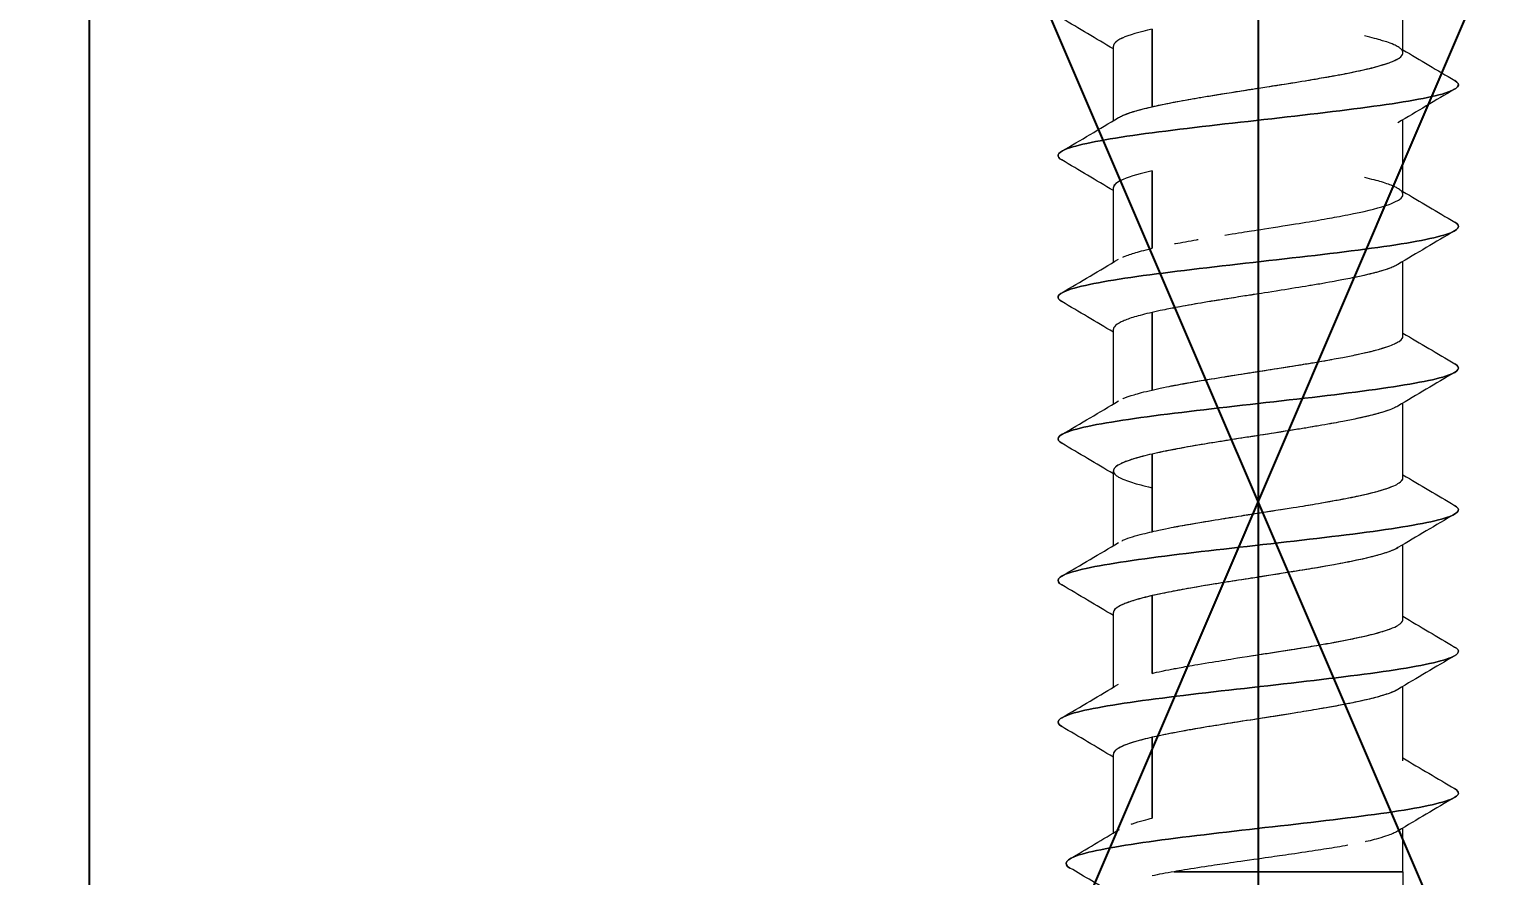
# Model space of a CAD drawing. Header units: inches. Extents: x -456 to 658, y -232 to 0.
# Drawn here: x -117.295 to -115.956, y -36.138 to -35.359 of the extents above; entities that cross this region are included whole.
import ezdxf

# ---------------------------------------------------------------- set-up
doc = ezdxf.new("R2010")
doc.units = ezdxf.units.IN
doc.header["$MEASUREMENT"] = 0
doc.styles.get("Standard").update_dxf_attribs({"font": 'arial.ttf'})
doc.dimstyles.get("Standard").update_dxf_attribs({"dimtxt": 0.18, "dimasz": 0.18, "dimexe": 0.18, "dimexo": 0.0625, "dimgap": 0.09, "dimtad": 0, "dimtih": 1, "dimtoh": 1, "dimdec": 4, "dimzin": 0, "dimdsep": 46, "dimtxsty": 'Standard', "dimcen": 0.09, "dimadec": 0, "dimazin": 0, "dimtfac": 1, "dimtdec": 4, "dimtofl": 0, "dimtmove": 0, "dimatfit": 3, "dimfxl": 1, "dimtolj": 1, "dimtzin": 0, "dimarcsym": 0})

# ---------------------------------------------------------------- blocks, each defined once
blk = doc.blocks.new('*U25')
for p, q in [((0, 0), (1.5, 3.5)), ((1.5, 0), (0, 3.5))]:
    blk.add_line(p, q)
blk.add_lwpolyline([(0, 0), (1.5, 0), (1.5, 3.5), (0, 3.5)], close=True)
blk = doc.blocks.new('*D38')
at = {"color": 0, "lineweight": -2, "transparency": 16777216}
for p, q in [((-116.1649, -32.9605), (-116.1649, -46.1394)), ((-184.9635, -33.0321), (-184.9635, -46.1394)), ((-182.8035, -43.9794), (-161.0484, -43.9794)), ((-118.3249, -43.9794), (-140.0801, -43.9794))]:
    blk.add_line(p, q, dxfattribs=at)
at = {"color": 0, "transparency": 16777216}
for points in [[(-182.8035, -43.6194), (-182.8035, -44.3394), (-184.9635, -43.9794)], [(-118.3249, -43.6194), (-118.3249, -44.3394), (-116.1649, -43.9794)]]:
    blk.add_solid(points, dxfattribs=at)
at = {"layer": 'Defpoints', "color": 0, "transparency": 16777216}
for p in [(-116.1649, -32.2105), (-184.9635, -32.2821), (-116.1649, -43.9794)]:
    blk.add_point(p, dxfattribs=at)
at = {"color": 0, "transparency": 16777216, "insert": (-150.5642, -43.9794), "char_height": 3, "attachment_point": 5}
blk.add_mtext('\\A1;##" MAX."', dxfattribs=at)
blk = doc.blocks.new('ironridge flashfoot front view')
at = {"color": 0, "linetype": 'Continuous', "lineweight": 0}
for p, q in [((7331.0979, 2670.8978), (7331.0979, 2670.9664)), ((7330.8672, 2670.9195), (7330.8672, 2670.8482)), ((7330.8672, 2670.8482), (7330.8672, 2670.9195)), ((7330.8317, 2670.8355), (7330.8317, 2670.904)), ((7331.0979, 2670.7676), (7331.0979, 2670.8362)), ((7330.8672, 2670.7894), (7330.8672, 2670.7181)), ((7330.8672, 2670.7181), (7330.8672, 2670.7894)), ((7330.8317, 2670.7053), (7330.8317, 2670.7739)), ((7331.0979, 2670.6375), (7331.0979, 2670.7061)), ((7331.0624, 2670.6933), (7331.0624, 2670.6933)), ((7331.0624, 2670.6933), (7331.0624, 2670.6933)), ((7330.8672, 2670.6592), (7330.8672, 2670.5879)), ((7330.8672, 2670.5879), (7330.8672, 2670.6592)), ((7330.8317, 2670.5751), (7330.8317, 2670.6437)), ((7331.0979, 2670.5073), (7331.0979, 2670.5759)), ((7331.0624, 2670.5631), (7331.0624, 2670.5631)), ((7331.0624, 2670.5631), (7331.0624, 2670.5631)), ((7330.8672, 2670.529), (7330.8672, 2670.4577)), ((7330.8672, 2670.4577), (7330.8672, 2670.529)), ((7330.8317, 2670.4449), (7330.8317, 2670.5135)), ((7331.0979, 2670.3771), (7331.0979, 2670.4457)), ((7331.0624, 2670.4329), (7331.0624, 2670.4329)), ((7331.0624, 2670.4329), (7331.0624, 2670.4329)), ((7330.8672, 2670.3989), (7330.8672, 2670.3275)), ((7330.8672, 2670.3275), (7330.8672, 2670.3989)), ((7330.8317, 2670.3148), (7330.8317, 2670.3834)), ((7331.0979, 2670.247), (7331.0979, 2670.3155)), ((7331.0624, 2670.3028), (7331.0624, 2670.3028)), ((7331.0624, 2670.3028), (7331.0624, 2670.3028)), ((7330.8672, 2670.2687), (7330.8672, 2670.1945)), ((7330.8672, 2670.1945), (7330.8672, 2670.2687)), ((7330.8317, 2670.1808), (7330.8317, 2670.2532)), ((7331.0979, 2670.1452), (7331.0979, 2670.1854)), ((7331.0979, 2670.1452), (7330.8875, 2670.1452)), ((7330.8875, 2670.1452), (7331.0979, 2670.1452))]:
    blk.add_line(p, q, dxfattribs=at)
at = {"color": 0, "linetype": 'Continuous', "lineweight": 0, "extrusion": (0, 0, -1)}
blk.add_arc((-7330.529, 2670.1452), 0.5689, 180, 183.7987, dxfattribs=at)
at = {"color": 0, "linetype": 'Continuous', "lineweight": 0}
for points in [[(7330.8317, 2670.9013), (7330.8159, 2670.9108), (7330.8001, 2670.9201), (7330.7842, 2670.9295)], [(7331.0979, 2670.9006), (7331.1137, 2670.8911), (7331.1296, 2670.8817), (7331.1455, 2670.8724)], [(7331.1454, 2670.8644), (7331.128, 2670.8541), (7331.1106, 2670.8438), (7331.0933, 2670.8335)], [(7330.7842, 2670.8073), (7330.8016, 2670.8176), (7330.819, 2670.8278), (7330.8363, 2670.8382)], [(7330.8317, 2670.7711), (7330.8159, 2670.7806), (7330.8001, 2670.7899), (7330.7842, 2670.7993)], [(7331.0979, 2670.7704), (7331.1137, 2670.7609), (7331.1296, 2670.7516), (7331.1455, 2670.7422)], [(7331.1454, 2670.7342), (7331.128, 2670.7239), (7331.1106, 2670.7137), (7331.0933, 2670.7033)], [(7330.7842, 2670.6772), (7330.8016, 2670.6874), (7330.819, 2670.6977), (7330.8363, 2670.7081)], [(7330.8317, 2670.641), (7330.8159, 2670.6504), (7330.8001, 2670.6598), (7330.7842, 2670.6691)], [(7331.0979, 2670.6402), (7331.1137, 2670.6308), (7331.1296, 2670.6214), (7331.1455, 2670.6121)], [(7331.1454, 2670.604), (7331.128, 2670.5938), (7331.1106, 2670.5835), (7331.0933, 2670.5731)], [(7330.7842, 2670.547), (7330.8016, 2670.5572), (7330.819, 2670.5675), (7330.8364, 2670.5779)], [(7330.8317, 2670.5108), (7330.8159, 2670.5202), (7330.8001, 2670.5296), (7330.7842, 2670.5389)], [(7330.945, 2670.543), (7330.945, 2670.543), (7330.945, 2670.543), (7330.945, 2670.543)], [(7331.0979, 2670.51), (7331.1137, 2670.5006), (7331.1296, 2670.4912), (7331.1454, 2670.4819)], [(7331.1455, 2670.4738), (7331.128, 2670.4636), (7331.1107, 2670.4533), (7331.0933, 2670.443)], [(7330.7842, 2670.4168), (7330.8016, 2670.4271), (7330.819, 2670.4373), (7330.8364, 2670.4477)], [(7330.945, 2670.4128), (7330.945, 2670.4128), (7330.945, 2670.4128), (7330.945, 2670.4128)], [(7330.8317, 2670.3806), (7330.8159, 2670.3901), (7330.8001, 2670.3994), (7330.7842, 2670.4088)], [(7331.0979, 2670.3799), (7331.1137, 2670.3704), (7331.1296, 2670.3611), (7331.1454, 2670.3517)], [(7331.1455, 2670.3437), (7331.1281, 2670.3334), (7331.1107, 2670.3232), (7331.0933, 2670.3128)], [(7330.7842, 2670.2866), (7330.8016, 2670.2969), (7330.819, 2670.3072), (7330.8364, 2670.3176)], [(7330.8317, 2670.2504), (7330.8159, 2670.2599), (7330.8, 2670.2693), (7330.7842, 2670.2786)], [(7330.945, 2670.2826), (7330.945, 2670.2826), (7330.945, 2670.2826), (7330.945, 2670.2826)], [(7331.0979, 2670.2497), (7331.1137, 2670.2403), (7331.1296, 2670.2309), (7331.1454, 2670.2216)], [(7331.1455, 2670.2135), (7331.1281, 2670.2033), (7331.1107, 2670.193), (7331.0933, 2670.1826)], [(7330.7916, 2670.157), (7330.8068, 2670.166), (7330.822, 2670.175), (7330.8372, 2670.1841)], [(7330.8321, 2670.1248), (7330.8186, 2670.1327), (7330.8052, 2670.1407), (7330.7917, 2670.1486)], [(7330.8875, 2670.1452), (7330.8798, 2670.1439), (7330.8731, 2670.1426), (7330.8673, 2670.1414)]]:
    blk.add_open_spline(points, degree=3, dxfattribs=at)
for points, knots in [([(7330.8672, 2670.9195), (7330.8554, 2670.9168), (7330.846, 2670.9141), (7330.8399, 2670.9113), (7330.8368, 2670.9099), (7330.8344, 2670.9086), (7330.8329, 2670.9067), (7330.832, 2670.9057), (7330.8317, 2670.9048), (7330.8317, 2670.904)], [0, 0, 0, 0, 0.125, 0.125, 0.125, 0.1875, 0.1875, 0.1875, 0.2240849, 0.2240849, 0.2240849, 0.2240849]), ([(7330.84, 2670.9114), (7330.84, 2670.9114), (7330.84, 2670.9114), (7330.84, 2670.9114), (7330.8383, 2670.9106), (7330.8368, 2670.9098), (7330.8357, 2670.9091), (7330.8347, 2670.9085), (7330.834, 2670.9079), (7330.8334, 2670.9073)], [0.1249182, 0.1249182, 0.1249182, 0.1249182, 0.125, 0.125, 0.125, 0.15902222, 0.15902222, 0.15902222, 0.18735461, 0.18735461, 0.18735461, 0.18735461]), ([(7331.0979, 2670.8978), (7331.098, 2670.8986), (7331.0977, 2670.8997), (7331.0963, 2670.9011), (7331.0956, 2670.9018), (7331.0947, 2670.9025), (7331.0936, 2670.9032), (7331.0925, 2670.9038), (7331.0911, 2670.9045), (7331.0896, 2670.9052), (7331.0851, 2670.9072), (7331.0805, 2670.9086), (7331.0782, 2670.9092), (7331.0747, 2670.9103), (7331.0697, 2670.9116), (7331.0624, 2670.9133)], [0.7685178, 0.7685178, 0.7685178, 0.7685178, 0.8125, 0.8125, 0.8125, 0.84379, 0.84379, 0.84379, 0.875, 0.875, 0.875, 0.9375, 0.9375, 0.9375, 1, 1, 1, 1]), ([(7331.0384, 2670.8774), (7331.0424, 2670.8782), (7331.0467, 2670.879), (7331.0507, 2670.8798), (7331.0635, 2670.8824), (7331.0751, 2670.8851), (7331.0842, 2670.8883), (7331.0888, 2670.89), (7331.0918, 2670.8913), (7331.0943, 2670.893), (7331.0969, 2670.8947), (7331.0976, 2670.896), (7331.0978, 2670.8969), (7331.0979, 2670.8972), (7331.0979, 2670.8975), (7331.0979, 2670.8978)], [0.4606478, 0.4606478, 0.4606478, 0.4606478, 0.5, 0.5, 0.5, 0.625, 0.625, 0.625, 0.6875, 0.6875, 0.6875, 0.75, 0.75, 0.75, 0.7686398, 0.7686398, 0.7686398, 0.7686398]), ([(7330.8672, 2670.8482), (7330.8726, 2670.8495), (7330.8775, 2670.8505), (7330.8816, 2670.8513), (7330.8835, 2670.8517), (7330.8852, 2670.852), (7330.8867, 2670.8523), (7330.8886, 2670.8527), (7330.8922, 2670.8533), (7330.8977, 2670.8543), (7330.9023, 2670.8552), (7330.9062, 2670.8558), (7330.9093, 2670.8564), (7330.9166, 2670.8576), (7330.9248, 2670.859), (7330.9339, 2670.8604), (7330.946, 2670.8624), (7330.9542, 2670.8636), (7330.9582, 2670.8643), (7330.9588, 2670.8644), (7330.9594, 2670.8645), (7330.9598, 2670.8645), (7330.9631, 2670.865), (7330.9674, 2670.8657), (7330.9728, 2670.8665), (7330.9801, 2670.8677), (7330.9844, 2670.8683), (7330.9858, 2670.8686), (7330.9946, 2670.8699), (7331.003, 2670.8713), (7331.0111, 2670.8726), (7331.0135, 2670.873), (7331.0176, 2670.8737), (7331.0231, 2670.8747), (7331.0282, 2670.8756), (7331.032, 2670.8762), (7331.0346, 2670.8767), (7331.0353, 2670.8769), (7331.0363, 2670.877), (7331.0373, 2670.8772), (7331.0414, 2670.878), (7331.0477, 2670.8792), (7331.0553, 2670.8808), (7331.0624, 2670.8823), (7331.0681, 2670.8836), (7331.0726, 2670.8848), (7331.0748, 2670.8854), (7331.0772, 2670.8861), (7331.0798, 2670.8869), (7331.0834, 2670.888), (7331.0852, 2670.8887), (7331.0858, 2670.8889), (7331.0868, 2670.8893), (7331.0879, 2670.8897), (7331.089, 2670.8902), (7331.0908, 2670.891), (7331.0927, 2670.8919), (7331.0943, 2670.893)], [0, 0, 0, 0, 0.0425933, 0.0425933, 0.0425933, 0.0625, 0.0625, 0.0625, 0.09375, 0.09375, 0.09375, 0.125, 0.125, 0.125, 0.1875, 0.1875, 0.1875, 0.2412571, 0.2412571, 0.2412571, 0.25, 0.25, 0.25, 0.28125, 0.28125, 0.28125, 0.3125, 0.3125, 0.3125, 0.375, 0.375, 0.375, 0.40625, 0.40625, 0.40625, 0.4375, 0.4375, 0.4375, 0.4507179, 0.4507179, 0.4507179, 0.5, 0.5, 0.5, 0.5625, 0.5625, 0.5625, 0.59375, 0.59375, 0.59375, 0.625, 0.625, 0.625, 0.6481031, 0.6481031, 0.6481031, 0.687285, 0.687285, 0.687285, 0.687285]), ([(7330.7842, 2670.7993), (7330.7788, 2670.8025), (7330.7798, 2670.8057), (7330.7976, 2670.8132), (7330.8197, 2670.8175), (7330.8796, 2670.8262), (7330.9173, 2670.8305), (7330.994, 2670.8391), (7331.0329, 2670.8435), (7331.0973, 2670.8521), (7331.1227, 2670.8564), (7331.149, 2670.8646), (7331.1521, 2670.8685), (7331.1455, 2670.8724)], [0.28679442, 0.28679442, 0.28679442, 0.28679442, 0.28957842, 0.28957842, 0.29333726, 0.29333726, 0.29709611, 0.29709611, 0.30085495, 0.30085495, 0.3046138, 0.3046138, 0.30799377, 0.30799377, 0.30799377, 0.30799377]), ([(7331.1455, 2670.8724), (7331.1521, 2670.8685), (7331.149, 2670.8646), (7331.1227, 2670.8564), (7331.0973, 2670.8521), (7331.0329, 2670.8435), (7330.994, 2670.8391), (7330.9173, 2670.8305), (7330.8796, 2670.8262), (7330.8197, 2670.8175), (7330.7976, 2670.8132), (7330.7798, 2670.8057), (7330.7788, 2670.8025), (7330.7842, 2670.7993)], [-0.30799377, -0.30799377, -0.30799377, -0.30799377, -0.3046138, -0.3046138, -0.30085495, -0.30085495, -0.29709611, -0.29709611, -0.29333726, -0.29333726, -0.28957842, -0.28957842, -0.28679442, -0.28679442, -0.28679442, -0.28679442]), ([(7330.8672, 2670.8482), (7330.8751, 2670.85), (7330.882, 2670.8514), (7330.8879, 2670.8525), (7330.8938, 2670.8537), (7330.9014, 2670.855), (7330.9081, 2670.8562), (7330.9148, 2670.8573), (7330.9229, 2670.8586), (7330.9356, 2670.8607), (7330.9483, 2670.8627), (7330.9571, 2670.8641), (7330.9586, 2670.8643), (7330.96, 2670.8645), (7330.9687, 2670.8659), (7330.9818, 2670.8679), (7330.9948, 2670.87), (7331.0032, 2670.8713), (7331.0112, 2670.8727), (7331.0192, 2670.874), (7331.0271, 2670.8754), (7331.0321, 2670.8763), (7331.033, 2670.8764), (7331.0341, 2670.8766), (7331.0351, 2670.8768)], [0, 0, 0, 0, 0.0625, 0.0625, 0.0625, 0.125, 0.125, 0.125, 0.1875, 0.1875, 0.1875, 0.25, 0.25, 0.25, 0.3125, 0.3125, 0.3125, 0.375, 0.375, 0.375, 0.4375, 0.4375, 0.4375, 0.4492255, 0.4492255, 0.4492255, 0.4492255]), ([(7330.8363, 2670.8382), (7330.8364, 2670.8383), (7330.8364, 2670.8383), (7330.8365, 2670.8383), (7330.8376, 2670.8389), (7330.8387, 2670.8395), (7330.84, 2670.8401), (7330.8451, 2670.8424), (7330.85, 2670.8437), (7330.8514, 2670.8441), (7330.8552, 2670.8453), (7330.8602, 2670.8466), (7330.8672, 2670.8482)], [0.844644, 0.844644, 0.844644, 0.844644, 0.8464906, 0.8464906, 0.8464906, 0.875, 0.875, 0.875, 0.9375, 0.9375, 0.9375, 1, 1, 1, 1]), ([(7330.8404, 2670.8403), (7330.8405, 2670.8403), (7330.8406, 2670.8404), (7330.8407, 2670.8404), (7330.848, 2670.8435), (7330.8585, 2670.8462), (7330.8672, 2670.8482)], [0.8731726, 0.8731726, 0.8731726, 0.8731726, 0.875, 0.875, 0.875, 1, 1, 1, 1]), ([(7330.8672, 2670.7894), (7330.8575, 2670.7871), (7330.8474, 2670.7844), (7330.8406, 2670.7815), (7330.8372, 2670.78), (7330.8348, 2670.7786), (7330.8332, 2670.7769), (7330.832, 2670.7757), (7330.8317, 2670.7747), (7330.8317, 2670.7739)], [0, 0, 0, 0, 0.125, 0.125, 0.125, 0.1875, 0.1875, 0.1875, 0.2318654, 0.2318654, 0.2318654, 0.2318654]), ([(7330.8401, 2670.7812), (7330.8401, 2670.7812), (7330.84, 2670.7812), (7330.84, 2670.7812), (7330.8388, 2670.7806), (7330.8376, 2670.78), (7330.8365, 2670.7794), (7330.8353, 2670.7787), (7330.8342, 2670.7779), (7330.8334, 2670.7771), (7330.832, 2670.7758), (7330.8317, 2670.7747), (7330.8317, 2670.7739)], [0.1249099, 0.1249099, 0.1249099, 0.1249099, 0.125, 0.125, 0.125, 0.1535361, 0.1535361, 0.1535361, 0.1875, 0.1875, 0.1875, 0.2334041, 0.2334041, 0.2334041, 0.2334041]), ([(7331.0979, 2670.7676), (7331.0979, 2670.7685), (7331.0976, 2670.7696), (7331.0962, 2670.771), (7331.0953, 2670.7719), (7331.0941, 2670.7727), (7331.0927, 2670.7735), (7331.0917, 2670.774), (7331.0907, 2670.7746), (7331.0896, 2670.775), (7331.088, 2670.7757), (7331.0863, 2670.7764), (7331.0845, 2670.7771), (7331.0828, 2670.7776), (7331.0807, 2670.7783), (7331.0782, 2670.7791), (7331.0743, 2670.7802), (7331.0692, 2670.7816), (7331.0624, 2670.7831)], [0.7654108, 0.7654108, 0.7654108, 0.7654108, 0.8125, 0.8125, 0.8125, 0.8491694, 0.8491694, 0.8491694, 0.875, 0.875, 0.875, 0.90625, 0.90625, 0.90625, 0.9375, 0.9375, 0.9375, 1, 1, 1, 1]), ([(7330.9341, 2670.7303), (7330.9433, 2670.7317), (7330.9514, 2670.733), (7330.9566, 2670.7338), (7330.962, 2670.7347), (7330.9707, 2670.736), (7330.983, 2670.738), (7330.9954, 2670.7399), (7331.0038, 2670.7412), (7331.0116, 2670.7425), (7331.0193, 2670.7438), (7331.0271, 2670.7452), (7331.0327, 2670.7462), (7331.0384, 2670.7472), (7331.0456, 2670.7486), (7331.0525, 2670.75), (7331.0662, 2670.7528), (7331.0771, 2670.7555), (7331.0852, 2670.7585), (7331.0892, 2670.76), (7331.0922, 2670.7614), (7331.0947, 2670.7631), (7331.0971, 2670.7647), (7331.0977, 2670.7661), (7331.0979, 2670.767), (7331.0979, 2670.7672), (7331.0979, 2670.7674), (7331.0979, 2670.7676)], [0.1902978, 0.1902978, 0.1902978, 0.1902978, 0.25, 0.25, 0.25, 0.3125, 0.3125, 0.3125, 0.375, 0.375, 0.375, 0.4375, 0.4375, 0.4375, 0.5, 0.5, 0.5, 0.625, 0.625, 0.625, 0.6875, 0.6875, 0.6875, 0.75, 0.75, 0.75, 0.7640774, 0.7640774, 0.7640774, 0.7640774]), ([(7330.7842, 2670.6691), (7330.7785, 2670.6725), (7330.7799, 2670.6758), (7330.7997, 2670.6835), (7330.8227, 2670.6879), (7330.8838, 2670.6965), (7330.9218, 2670.7008), (7330.9986, 2670.7095), (7331.0372, 2670.7138), (7331.1006, 2670.7224), (7331.1252, 2670.7268), (7331.1493, 2670.7348), (7331.1518, 2670.7385), (7331.1455, 2670.7422)], [0.24905807, 0.24905807, 0.24905807, 0.24905807, 0.25198998, 0.25198998, 0.25574882, 0.25574882, 0.25950767, 0.25950767, 0.26326651, 0.26326651, 0.26702535, 0.26702535, 0.27025958, 0.27025958, 0.27025958, 0.27025958]), ([(7331.1455, 2670.7422), (7331.1518, 2670.7385), (7331.1493, 2670.7348), (7331.1252, 2670.7268), (7331.1006, 2670.7224), (7331.0372, 2670.7138), (7330.9986, 2670.7095), (7330.9218, 2670.7008), (7330.8838, 2670.6965), (7330.8227, 2670.6879), (7330.7997, 2670.6835), (7330.7799, 2670.6758), (7330.7785, 2670.6725), (7330.7842, 2670.6691)], [-0.27025958, -0.27025958, -0.27025958, -0.27025958, -0.26702535, -0.26702535, -0.26326651, -0.26326651, -0.25950767, -0.25950767, -0.25574882, -0.25574882, -0.25198998, -0.25198998, -0.24905807, -0.24905807, -0.24905807, -0.24905807]), ([(7330.8879, 2670.7224), (7330.8882, 2670.7224), (7330.8885, 2670.7225), (7330.8888, 2670.7225), (7330.894, 2670.7235), (7330.9014, 2670.7248), (7330.9082, 2670.726), (7330.9087, 2670.7261), (7330.9091, 2670.7262), (7330.9095, 2670.7262)], [0.05914972, 0.05914972, 0.05914972, 0.05914972, 0.0625, 0.0625, 0.0625, 0.125, 0.125, 0.125, 0.12888614, 0.12888614, 0.12888614, 0.12888614]), ([(7330.8402, 2670.71), (7330.8403, 2670.7101), (7330.8404, 2670.7101), (7330.8404, 2670.7101), (7330.8431, 2670.7113), (7330.847, 2670.7126), (7330.8508, 2670.7138), (7330.8545, 2670.7149), (7330.8594, 2670.7163), (7330.8672, 2670.7181)], [0.873798, 0.873798, 0.873798, 0.873798, 0.875, 0.875, 0.875, 0.9375, 0.9375, 0.9375, 1, 1, 1, 1]), ([(7331.0933, 2670.7033), (7331.0923, 2670.7027), (7331.0913, 2670.7022), (7331.0901, 2670.7016), (7331.0888, 2670.701), (7331.0873, 2670.7004), (7331.0858, 2670.6998), (7331.0797, 2670.6976), (7331.0743, 2670.6962), (7331.0727, 2670.6958), (7331.0685, 2670.6947), (7331.0629, 2670.6933), (7331.0553, 2670.6917), (7331.0496, 2670.6905), (7331.0444, 2670.6895), (7331.0401, 2670.6887), (7331.038, 2670.6883), (7331.0362, 2670.6879), (7331.0346, 2670.6877), (7331.0326, 2670.6873), (7331.0289, 2670.6866), (7331.0231, 2670.6856), (7331.0183, 2670.6848), (7331.0143, 2670.6841), (7331.0111, 2670.6836), (7331.0035, 2670.6824), (7330.9951, 2670.681), (7330.9858, 2670.6795), (7330.9737, 2670.6776), (7330.9655, 2670.6763), (7330.9615, 2670.6757), (7330.9608, 2670.6756), (7330.9603, 2670.6755), (7330.9599, 2670.6754), (7330.9566, 2670.6749), (7330.9522, 2670.6743), (7330.9468, 2670.6734), (7330.9396, 2670.6723), (7330.9354, 2670.6716), (7330.9339, 2670.6714), (7330.9254, 2670.67), (7330.9171, 2670.6687), (7330.9093, 2670.6673), (7330.907, 2670.6669), (7330.903, 2670.6663), (7330.8977, 2670.6653), (7330.8928, 2670.6644), (7330.8892, 2670.6637), (7330.8868, 2670.6632), (7330.886, 2670.6631), (7330.8852, 2670.6629), (7330.8842, 2670.6627), (7330.8803, 2670.662), (7330.8743, 2670.6608), (7330.8672, 2670.6592)], [0.3217526, 0.3217526, 0.3217526, 0.3217526, 0.3463783, 0.3463783, 0.3463783, 0.375, 0.375, 0.375, 0.4375, 0.4375, 0.4375, 0.5, 0.5, 0.5, 0.542455, 0.542455, 0.542455, 0.5625, 0.5625, 0.5625, 0.59375, 0.59375, 0.59375, 0.625, 0.625, 0.625, 0.6875, 0.6875, 0.6875, 0.7413179, 0.7413179, 0.7413179, 0.75, 0.75, 0.75, 0.78125, 0.78125, 0.78125, 0.8125, 0.8125, 0.8125, 0.875, 0.875, 0.875, 0.90625, 0.90625, 0.90625, 0.9375, 0.9375, 0.9375, 0.9506628, 0.9506628, 0.9506628, 1, 1, 1, 1]), ([(7331.0853, 2670.6997), (7331.0852, 2670.6996), (7331.0851, 2670.6996), (7331.085, 2670.6996), (7331.0765, 2670.6965), (7331.0655, 2670.6939), (7331.0535, 2670.6913)], [0.3732472, 0.3732472, 0.3732472, 0.3732472, 0.375, 0.375, 0.375, 0.497558, 0.497558, 0.497558, 0.497558]), ([(7330.9613, 2670.6757), (7330.9612, 2670.6757), (7330.9612, 2670.6757), (7330.9612, 2670.6757), (7330.9598, 2670.6754), (7330.951, 2670.6741), (7330.938, 2670.672), (7330.9251, 2670.67), (7330.9169, 2670.6686), (7330.9092, 2670.6673), (7330.9014, 2670.666), (7330.8939, 2670.6646), (7330.8891, 2670.6637), (7330.8884, 2670.6635), (7330.8875, 2670.6634), (7330.8867, 2670.6632)], [0.7490297, 0.7490297, 0.7490297, 0.7490297, 0.75, 0.75, 0.75, 0.8125, 0.8125, 0.8125, 0.875, 0.875, 0.875, 0.9375, 0.9375, 0.9375, 0.947481, 0.947481, 0.947481, 0.947481]), ([(7330.8672, 2670.6592), (7330.8606, 2670.6577), (7330.8554, 2670.6563), (7330.8512, 2670.655), (7330.8469, 2670.6538), (7330.8431, 2670.6524), (7330.8407, 2670.6513), (7330.8382, 2670.6502), (7330.8354, 2670.6489), (7330.8335, 2670.6471), (7330.832, 2670.6457), (7330.8317, 2670.6446), (7330.8317, 2670.6437)], [0, 0, 0, 0, 0.0625, 0.0625, 0.0625, 0.125, 0.125, 0.125, 0.1875, 0.1875, 0.1875, 0.2359995, 0.2359995, 0.2359995, 0.2359995]), ([(7330.8672, 2670.5879), (7330.878, 2670.5904), (7330.8855, 2670.5917), (7330.8867, 2670.592), (7330.8881, 2670.5922), (7330.8949, 2670.5936), (7330.9093, 2670.596), (7330.9176, 2670.5974), (7330.9259, 2670.5988), (7330.934, 2670.6001), (7330.937, 2670.6006), (7330.9412, 2670.6012), (7330.9468, 2670.6021), (7330.9527, 2670.6031), (7330.957, 2670.6037), (7330.9598, 2670.6042), (7330.9612, 2670.6044), (7330.9628, 2670.6046), (7330.9647, 2670.6049), (7330.9699, 2670.6057), (7330.977, 2670.6068), (7330.9859, 2670.6082), (7330.9957, 2670.6098), (7331.0041, 2670.6111), (7331.0111, 2670.6123), (7331.0146, 2670.6129), (7331.0187, 2670.6135), (7331.0231, 2670.6143), (7331.0271, 2670.615), (7331.0309, 2670.6157), (7331.0346, 2670.6164), (7331.0371, 2670.6168), (7331.0398, 2670.6173), (7331.0427, 2670.6179), (7331.0466, 2670.6187), (7331.0509, 2670.6195), (7331.0553, 2670.6204), (7331.0636, 2670.6222), (7331.0691, 2670.6235), (7331.0726, 2670.6245), (7331.0758, 2670.6253), (7331.0808, 2670.6267), (7331.0858, 2670.6286), (7331.0879, 2670.6294), (7331.0897, 2670.6301), (7331.0912, 2670.6309), (7331.0924, 2670.6315), (7331.0934, 2670.6321), (7331.0943, 2670.6326), (7331.0977, 2670.6349), (7331.0977, 2670.6363), (7331.0978, 2670.6367), (7331.0979, 2670.6369), (7331.0979, 2670.6372), (7331.0979, 2670.6375)], [0, 0, 0, 0, 0.0625, 0.0625, 0.0625, 0.125, 0.125, 0.125, 0.1875, 0.1875, 0.1875, 0.21875, 0.21875, 0.21875, 0.25, 0.25, 0.25, 0.2669455, 0.2669455, 0.2669455, 0.3125, 0.3125, 0.3125, 0.375, 0.375, 0.375, 0.40625, 0.40625, 0.40625, 0.4375, 0.4375, 0.4375, 0.4643785, 0.4643785, 0.4643785, 0.5, 0.5, 0.5, 0.5625, 0.5625, 0.5625, 0.625, 0.625, 0.625, 0.6589784, 0.6589784, 0.6589784, 0.6875, 0.6875, 0.6875, 0.75, 0.75, 0.75, 0.7638831, 0.7638831, 0.7638831, 0.7638831]), ([(7331.0544, 2670.6202), (7331.0545, 2670.6203), (7331.0546, 2670.6203), (7331.0547, 2670.6203), (7331.0682, 2670.6231), (7331.0785, 2670.6258), (7331.0859, 2670.6286)], [0.4992333, 0.4992333, 0.4992333, 0.4992333, 0.5, 0.5, 0.5, 0.6247006, 0.6247006, 0.6247006, 0.6247006]), ([(7330.7842, 2670.5389), (7330.7782, 2670.5425), (7330.7801, 2670.546), (7330.802, 2670.5539), (7330.8258, 2670.5582), (7330.888, 2670.5668), (7330.9263, 2670.5712), (7331.0031, 2670.5798), (7331.0414, 2670.5841), (7331.1037, 2670.5928), (7331.1275, 2670.5971), (7331.1495, 2670.605), (7331.1515, 2670.6085), (7331.1455, 2670.6121)], [0.21132235, 0.21132235, 0.21132235, 0.21132235, 0.21440153, 0.21440153, 0.21816038, 0.21816038, 0.22191922, 0.22191922, 0.22567807, 0.22567807, 0.22943691, 0.22943691, 0.2325246, 0.2325246, 0.2325246, 0.2325246]), ([(7331.1455, 2670.6121), (7331.1515, 2670.6085), (7331.1495, 2670.605), (7331.1275, 2670.5971), (7331.1037, 2670.5928), (7331.0414, 2670.5841), (7331.0031, 2670.5798), (7330.9263, 2670.5712), (7330.888, 2670.5668), (7330.8258, 2670.5582), (7330.802, 2670.5539), (7330.7801, 2670.546), (7330.7782, 2670.5425), (7330.7842, 2670.5389)], [-0.2325246, -0.2325246, -0.2325246, -0.2325246, -0.22943691, -0.22943691, -0.22567807, -0.22567807, -0.22191922, -0.22191922, -0.21816038, -0.21816038, -0.21440153, -0.21440153, -0.21132235, -0.21132235, -0.21132235, -0.21132235]), ([(7330.8873, 2670.5921), (7330.8887, 2670.5923), (7330.8957, 2670.5937), (7330.9066, 2670.5956), (7330.9176, 2670.5975), (7330.926, 2670.5988), (7330.9342, 2670.6001), (7330.9424, 2670.6014), (7330.9511, 2670.6028), (7330.9573, 2670.6038), (7330.9635, 2670.6048), (7330.9723, 2670.6061), (7330.9841, 2670.608), (7330.9959, 2670.6098), (7331.0042, 2670.6111), (7331.0081, 2670.6118), (7331.012, 2670.6124), (7331.0203, 2670.6138), (7331.0306, 2670.6157), (7331.0313, 2670.6158), (7331.0319, 2670.6159), (7331.0326, 2670.616)], [0.0631506, 0.0631506, 0.0631506, 0.0631506, 0.125, 0.125, 0.125, 0.1875, 0.1875, 0.1875, 0.25, 0.25, 0.25, 0.3125, 0.3125, 0.3125, 0.375, 0.375, 0.375, 0.4375, 0.4375, 0.4375, 0.4415357, 0.4415357, 0.4415357, 0.4415357]), ([(7330.8404, 2670.5799), (7330.8405, 2670.58), (7330.8406, 2670.58), (7330.8407, 2670.5801), (7330.8432, 2670.5811), (7330.8469, 2670.5825), (7330.8508, 2670.5836), (7330.8546, 2670.5848), (7330.8596, 2670.5861), (7330.8672, 2670.5879)], [0.8725386, 0.8725386, 0.8725386, 0.8725386, 0.875, 0.875, 0.875, 0.9375, 0.9375, 0.9375, 1, 1, 1, 1]), ([(7331.0933, 2670.5731), (7331.0927, 2670.5727), (7331.092, 2670.5724), (7331.0912, 2670.572), (7331.0897, 2670.5712), (7331.0879, 2670.5705), (7331.0858, 2670.5697), (7331.0808, 2670.5678), (7331.0758, 2670.5665), (7331.0726, 2670.5656), (7331.0691, 2670.5647), (7331.0637, 2670.5633), (7331.0554, 2670.5616), (7331.051, 2670.5606), (7331.0468, 2670.5598), (7331.0427, 2670.559), (7331.0399, 2670.5585), (7331.0372, 2670.558), (7331.0346, 2670.5575), (7331.0307, 2670.5568), (7331.0268, 2670.5561), (7331.0232, 2670.5555), (7331.0197, 2670.5549), (7331.0158, 2670.5542), (7331.0112, 2670.5534), (7331.0042, 2670.5523), (7330.9957, 2670.5509), (7330.9859, 2670.5494), (7330.977, 2670.5479), (7330.9699, 2670.5468), (7330.9647, 2670.546), (7330.9628, 2670.5457), (7330.9612, 2670.5455), (7330.9598, 2670.5453), (7330.9571, 2670.5448), (7330.9527, 2670.5442), (7330.9468, 2670.5433), (7330.9413, 2670.5424), (7330.937, 2670.5417), (7330.934, 2670.5412), (7330.9259, 2670.5399), (7330.9176, 2670.5386), (7330.9093, 2670.5372), (7330.8949, 2670.5347), (7330.8881, 2670.5333), (7330.8868, 2670.5331), (7330.8855, 2670.5328), (7330.878, 2670.5315), (7330.8672, 2670.529)], [0.3230097, 0.3230097, 0.3230097, 0.3230097, 0.3411117, 0.3411117, 0.3411117, 0.375, 0.375, 0.375, 0.4375, 0.4375, 0.4375, 0.5, 0.5, 0.5, 0.5367286, 0.5367286, 0.5367286, 0.5625, 0.5625, 0.5625, 0.59375, 0.59375, 0.59375, 0.625, 0.625, 0.625, 0.6875, 0.6875, 0.6875, 0.7331741, 0.7331741, 0.7331741, 0.75, 0.75, 0.75, 0.78125, 0.78125, 0.78125, 0.8125, 0.8125, 0.8125, 0.875, 0.875, 0.875, 0.9375, 0.9375, 0.9375, 1, 1, 1, 1]), ([(7331.0859, 2670.5697), (7331.0858, 2670.5697), (7331.0858, 2670.5697), (7331.0858, 2670.5697), (7331.078, 2670.5668), (7331.0673, 2670.5641), (7331.0545, 2670.5614)], [0.3747084, 0.3747084, 0.3747084, 0.3747084, 0.375, 0.375, 0.375, 0.4994209, 0.4994209, 0.4994209, 0.4994209]), ([(7331.0342, 2670.5574), (7331.0342, 2670.5574), (7331.0341, 2670.5574), (7331.034, 2670.5574), (7331.0271, 2670.5561), (7331.0193, 2670.5548), (7331.0125, 2670.5537), (7331.0058, 2670.5526), (7330.9975, 2670.5512), (7330.9855, 2670.5493), (7330.9736, 2670.5474), (7330.9648, 2670.546), (7330.958, 2670.545), (7330.9512, 2670.5439), (7330.9425, 2670.5426), (7330.9352, 2670.5414), (7330.928, 2670.5403), (7330.9194, 2670.5389), (7330.907, 2670.5368), (7330.8945, 2670.5346), (7330.8876, 2670.5332), (7330.8863, 2670.533), (7330.885, 2670.5327), (7330.8776, 2670.5314), (7330.8672, 2670.529)], [0.5617735, 0.5617735, 0.5617735, 0.5617735, 0.5625, 0.5625, 0.5625, 0.625, 0.625, 0.625, 0.6875, 0.6875, 0.6875, 0.75, 0.75, 0.75, 0.8125, 0.8125, 0.8125, 0.875, 0.875, 0.875, 0.9375, 0.9375, 0.9375, 1, 1, 1, 1]), ([(7330.8672, 2670.529), (7330.8611, 2670.5276), (7330.8558, 2670.5263), (7330.8515, 2670.525), (7330.8499, 2670.5245), (7330.8476, 2670.5238), (7330.8452, 2670.5229), (7330.8426, 2670.522), (7330.841, 2670.5213), (7330.84, 2670.5209), (7330.8396, 2670.5207), (7330.839, 2670.5204), (7330.8384, 2670.5201), (7330.8368, 2670.5193), (7330.8348, 2670.5182), (7330.8334, 2670.5168), (7330.8318, 2670.5153), (7330.8315, 2670.5139), (7330.8318, 2670.5128), (7330.832, 2670.5122), (7330.8323, 2670.5115), (7330.8329, 2670.5107), (7330.8335, 2670.51), (7330.8343, 2670.5093), (7330.8354, 2670.5087), (7330.836, 2670.5082), (7330.8369, 2670.5077), (7330.838, 2670.5071), (7330.8394, 2670.5064), (7330.8413, 2670.5055), (7330.8438, 2670.5046), (7330.8486, 2670.5029), (7330.8534, 2670.5015), (7330.857, 2670.5006), (7330.8592, 2670.5), (7330.8625, 2670.4991), (7330.8672, 2670.498)], [0, 0, 0, 0, 0.0625, 0.0625, 0.0625, 0.09375, 0.09375, 0.09375, 0.125, 0.125, 0.125, 0.1418975, 0.1418975, 0.1418975, 0.1875, 0.1875, 0.1875, 0.25, 0.25, 0.25, 0.28125, 0.28125, 0.28125, 0.3125, 0.3125, 0.3125, 0.3393711, 0.3393711, 0.3393711, 0.375, 0.375, 0.375, 0.4375, 0.4375, 0.4375, 0.4811589, 0.4811589, 0.4811589, 0.4811589]), ([(7330.8672, 2670.529), (7330.8609, 2670.5276), (7330.8557, 2670.5262), (7330.8513, 2670.5249), (7330.8469, 2670.5236), (7330.8432, 2670.5222), (7330.8409, 2670.5213), (7330.8387, 2670.5203), (7330.8357, 2670.5189), (7330.8337, 2670.5171), (7330.8319, 2670.5155), (7330.8317, 2670.5142), (7330.8317, 2670.5135)], [0, 0, 0, 0, 0.0625, 0.0625, 0.0625, 0.125, 0.125, 0.125, 0.1875, 0.1875, 0.1875, 0.241976, 0.241976, 0.241976, 0.241976]), ([(7330.8672, 2670.4577), (7330.869, 2670.4581), (7330.872, 2670.4588), (7330.8766, 2670.4598), (7330.8808, 2670.4606), (7330.8843, 2670.4613), (7330.8868, 2670.4618), (7330.8875, 2670.4619), (7330.8884, 2670.4621), (7330.8894, 2670.4623), (7330.8934, 2670.4631), (7330.8998, 2670.4642), (7330.9094, 2670.4659), (7330.9181, 2670.4673), (7330.9264, 2670.4687), (7330.934, 2670.4699), (7330.9375, 2670.4705), (7330.9418, 2670.4712), (7330.9468, 2670.472), (7330.9541, 2670.4731), (7330.9584, 2670.4738), (7330.9599, 2670.474), (7330.9623, 2670.4744), (7330.965, 2670.4748), (7330.968, 2670.4753), (7330.9731, 2670.4761), (7330.9791, 2670.477), (7330.9858, 2670.4781), (7330.9965, 2670.4797), (7331.0049, 2670.4811), (7331.0111, 2670.4821), (7331.0152, 2670.4828), (7331.0234, 2670.4842), (7331.0346, 2670.4862), (7331.0383, 2670.4869), (7331.0419, 2670.4876), (7331.0453, 2670.4882), (7331.0488, 2670.4889), (7331.0522, 2670.4896), (7331.0553, 2670.4903), (7331.065, 2670.4923), (7331.0701, 2670.4936), (7331.0727, 2670.4943), (7331.0766, 2670.4954), (7331.0813, 2670.4967), (7331.0858, 2670.4984), (7331.0886, 2670.4995), (7331.0907, 2670.5004), (7331.0922, 2670.5012), (7331.093, 2670.5017), (7331.0937, 2670.5021), (7331.0943, 2670.5025), (7331.0946, 2670.5027), (7331.0957, 2670.5034), (7331.0967, 2670.5045), (7331.0974, 2670.5053), (7331.0977, 2670.506), (7331.0978, 2670.5065), (7331.0979, 2670.5068), (7331.0979, 2670.507), (7331.0979, 2670.5073)], [0, 0, 0, 0, 0.03125, 0.03125, 0.03125, 0.0625, 0.0625, 0.0625, 0.0756975, 0.0756975, 0.0756975, 0.125, 0.125, 0.125, 0.1875, 0.1875, 0.1875, 0.21875, 0.21875, 0.21875, 0.25, 0.25, 0.25, 0.2729344, 0.2729344, 0.2729344, 0.3125, 0.3125, 0.3125, 0.375, 0.375, 0.375, 0.4375, 0.4375, 0.4375, 0.4687768, 0.4687768, 0.4687768, 0.5, 0.5, 0.5, 0.5625, 0.5625, 0.5625, 0.625, 0.625, 0.625, 0.664489, 0.664489, 0.664489, 0.6875, 0.6875, 0.6875, 0.71875, 0.71875, 0.71875, 0.75, 0.75, 0.75, 0.7631612, 0.7631612, 0.7631612, 0.7631612]), ([(7331.0944, 2670.5026), (7331.0945, 2670.5026), (7331.0945, 2670.5026), (7331.0945, 2670.5026), (7331.0963, 2670.5038), (7331.0974, 2670.5052), (7331.0978, 2670.5063), (7331.0979, 2670.5066), (7331.0979, 2670.5069), (7331.0979, 2670.5073)], [0.68632191, 0.68632191, 0.68632191, 0.68632191, 0.6875, 0.6875, 0.6875, 0.75, 0.75, 0.75, 0.76724783, 0.76724783, 0.76724783, 0.76724783]), ([(7330.887, 2670.4618), (7330.8916, 2670.4627), (7330.8981, 2670.4639), (7330.9072, 2670.4655), (7330.9182, 2670.4674), (7330.9266, 2670.4687), (7330.9345, 2670.47), (7330.9425, 2670.4713), (7330.9512, 2670.4726), (7330.9581, 2670.4737), (7330.965, 2670.4748), (7330.9737, 2670.4762), (7330.9852, 2670.478), (7330.9968, 2670.4798), (7331.0051, 2670.4811), (7331.0104, 2670.482), (7331.0156, 2670.4829), (7331.0237, 2670.4842), (7331.0329, 2670.4859), (7331.042, 2670.4876), (7331.049, 2670.4889), (7331.056, 2670.4904), (7331.0702, 2670.4934), (7331.08, 2670.4961), (7331.0867, 2670.4988)], [0.0728725, 0.0728725, 0.0728725, 0.0728725, 0.125, 0.125, 0.125, 0.1875, 0.1875, 0.1875, 0.25, 0.25, 0.25, 0.3125, 0.3125, 0.3125, 0.375, 0.375, 0.375, 0.4375, 0.4375, 0.4375, 0.5, 0.5, 0.5, 0.6247191, 0.6247191, 0.6247191, 0.6247191]), ([(7330.7842, 2670.4088), (7330.7779, 2670.4125), (7330.7803, 2670.4162), (7330.8043, 2670.4242), (7330.8289, 2670.4285), (7330.8922, 2670.4372), (7330.9308, 2670.4415), (7331.0076, 2670.4501), (7331.0456, 2670.4545), (7331.1068, 2670.4631), (7331.1298, 2670.4674), (7331.1497, 2670.4751), (7331.1512, 2670.4785), (7331.1454, 2670.4819)], [0.17358733, 0.17358733, 0.17358733, 0.17358733, 0.17681309, 0.17681309, 0.18057193, 0.18057193, 0.18433078, 0.18433078, 0.18808962, 0.18808962, 0.19184847, 0.19184847, 0.19478892, 0.19478892, 0.19478892, 0.19478892]), ([(7331.1454, 2670.4819), (7331.1512, 2670.4785), (7331.1497, 2670.4751), (7331.1298, 2670.4674), (7331.1068, 2670.4631), (7331.0456, 2670.4545), (7331.0076, 2670.4501), (7330.9308, 2670.4415), (7330.8922, 2670.4372), (7330.8289, 2670.4285), (7330.8043, 2670.4242), (7330.7803, 2670.4162), (7330.7779, 2670.4125), (7330.7842, 2670.4088)], [-0.19478892, -0.19478892, -0.19478892, -0.19478892, -0.19184847, -0.19184847, -0.18808962, -0.18808962, -0.18433078, -0.18433078, -0.18057193, -0.18057193, -0.17681309, -0.17681309, -0.17358733, -0.17358733, -0.17358733, -0.17358733]), ([(7330.8395, 2670.4494), (7330.8396, 2670.4494), (7330.8396, 2670.4494), (7330.8396, 2670.4494), (7330.84, 2670.4496), (7330.8428, 2670.451), (7330.8493, 2670.453), (7330.8559, 2670.455), (7330.8615, 2670.4564), (7330.8672, 2670.4577)], [0.8740214, 0.8740214, 0.8740214, 0.8740214, 0.875, 0.875, 0.875, 0.9375, 0.9375, 0.9375, 1, 1, 1, 1]), ([(7331.0933, 2670.443), (7331.0918, 2670.4421), (7331.0897, 2670.441), (7331.087, 2670.44), (7331.0795, 2670.4371), (7331.0692, 2670.4343), (7331.0557, 2670.4315), (7331.049, 2670.43), (7331.0421, 2670.4287), (7331.0325, 2670.4269), (7331.0228, 2670.4252), (7331.0146, 2670.4238), (7331.0096, 2670.423), (7331.0046, 2670.4222), (7330.9962, 2670.4208), (7330.9857, 2670.4192), (7330.9752, 2670.4175), (7330.9664, 2670.4161), (7330.9588, 2670.4149), (7330.9511, 2670.4137), (7330.9424, 2670.4124), (7330.9353, 2670.4113), (7330.9282, 2670.4101), (7330.9197, 2670.4088), (7330.9084, 2670.4068), (7330.8971, 2670.4049), (7330.8899, 2670.4035), (7330.8848, 2670.4025), (7330.8798, 2670.4015), (7330.8732, 2670.4002), (7330.8672, 2670.3989)], [0.3289425, 0.3289425, 0.3289425, 0.3289425, 0.375, 0.375, 0.375, 0.5, 0.5, 0.5, 0.5625, 0.5625, 0.5625, 0.625, 0.625, 0.625, 0.6875, 0.6875, 0.6875, 0.75, 0.75, 0.75, 0.8125, 0.8125, 0.8125, 0.875, 0.875, 0.875, 0.9375, 0.9375, 0.9375, 1, 1, 1, 1]), ([(7331.0933, 2670.443), (7331.093, 2670.4427), (7331.0926, 2670.4425), (7331.0922, 2670.4423), (7331.0907, 2670.4415), (7331.0886, 2670.4406), (7331.0858, 2670.4395), (7331.0813, 2670.4379), (7331.0765, 2670.4365), (7331.0726, 2670.4355), (7331.0701, 2670.4348), (7331.065, 2670.4334), (7331.0553, 2670.4314), (7331.0521, 2670.4307), (7331.0488, 2670.43), (7331.0453, 2670.4293), (7331.0419, 2670.4287), (7331.0383, 2670.428), (7331.0346, 2670.4273), (7331.0234, 2670.4253), (7331.0151, 2670.4239), (7331.0111, 2670.4233), (7331.0048, 2670.4222), (7330.9965, 2670.4209), (7330.9859, 2670.4192), (7330.9791, 2670.4181), (7330.9732, 2670.4172), (7330.968, 2670.4164), (7330.965, 2670.4159), (7330.9622, 2670.4155), (7330.9598, 2670.4151), (7330.9584, 2670.4149), (7330.954, 2670.4142), (7330.9468, 2670.4131), (7330.9417, 2670.4123), (7330.9375, 2670.4116), (7330.9339, 2670.4111), (7330.9264, 2670.4098), (7330.918, 2670.4085), (7330.9093, 2670.407), (7330.8998, 2670.4054), (7330.8934, 2670.4042), (7330.8894, 2670.4034), (7330.8884, 2670.4032), (7330.8874, 2670.403), (7330.8867, 2670.4029), (7330.8842, 2670.4024), (7330.8808, 2670.4017), (7330.8766, 2670.4009), (7330.872, 2670.3999), (7330.869, 2670.3993), (7330.8672, 2670.3989)], [0.3243712, 0.3243712, 0.3243712, 0.3243712, 0.3354377, 0.3354377, 0.3354377, 0.375, 0.375, 0.375, 0.4375, 0.4375, 0.4375, 0.5, 0.5, 0.5, 0.5312046, 0.5312046, 0.5312046, 0.5625, 0.5625, 0.5625, 0.625, 0.625, 0.625, 0.6875, 0.6875, 0.6875, 0.7269531, 0.7269531, 0.7269531, 0.75, 0.75, 0.75, 0.78125, 0.78125, 0.78125, 0.8125, 0.8125, 0.8125, 0.875, 0.875, 0.875, 0.9240563, 0.9240563, 0.9240563, 0.9375, 0.9375, 0.9375, 0.96875, 0.96875, 0.96875, 1, 1, 1, 1]), ([(7330.8672, 2670.3989), (7330.8613, 2670.3975), (7330.856, 2670.3961), (7330.8514, 2670.3948), (7330.8469, 2670.3934), (7330.8432, 2670.3921), (7330.8412, 2670.3912), (7330.8392, 2670.3904), (7330.8361, 2670.389), (7330.8339, 2670.3871), (7330.8321, 2670.3856), (7330.8317, 2670.3844), (7330.8317, 2670.3834)], [0, 0, 0, 0, 0.0625, 0.0625, 0.0625, 0.125, 0.125, 0.125, 0.1875, 0.1875, 0.1875, 0.2365283, 0.2365283, 0.2365283, 0.2365283]), ([(7330.8672, 2670.3989), (7330.8614, 2670.3975), (7330.8561, 2670.3962), (7330.8514, 2670.3948), (7330.8507, 2670.3945), (7330.8483, 2670.3939), (7330.8452, 2670.3927), (7330.8428, 2670.3919), (7330.8412, 2670.3912), (7330.84, 2670.3907), (7330.8399, 2670.3906), (7330.8397, 2670.3905), (7330.8395, 2670.3904), (7330.8381, 2670.3898), (7330.8353, 2670.3886), (7330.8334, 2670.3866), (7330.8322, 2670.3855), (7330.8317, 2670.3844), (7330.8317, 2670.3834)], [0, 0, 0, 0, 0.0625, 0.0625, 0.0625, 0.09375, 0.09375, 0.09375, 0.125, 0.125, 0.125, 0.133764, 0.133764, 0.133764, 0.1875, 0.1875, 0.1875, 0.2371819, 0.2371819, 0.2371819, 0.2371819]), ([(7330.8672, 2670.3275), (7330.8696, 2670.3281), (7330.8726, 2670.3287), (7330.8766, 2670.3296), (7330.8814, 2670.3306), (7330.8849, 2670.3313), (7330.8868, 2670.3316), (7330.8883, 2670.3319), (7330.8901, 2670.3323), (7330.8922, 2670.3326), (7330.8965, 2670.3335), (7330.9022, 2670.3345), (7330.9093, 2670.3357), (7330.9187, 2670.3373), (7330.9271, 2670.3386), (7330.934, 2670.3397), (7330.9367, 2670.3402), (7330.9452, 2670.3415), (7330.9598, 2670.3438), (7330.9635, 2670.3444), (7330.9673, 2670.345), (7330.9713, 2670.3456), (7330.976, 2670.3463), (7330.9809, 2670.3471), (7330.9859, 2670.3479), (7330.9978, 2670.3498), (7331.0061, 2670.3511), (7331.0111, 2670.3519), (7331.0168, 2670.3529), (7331.0249, 2670.3543), (7331.0346, 2670.356), (7331.0396, 2670.357), (7331.044, 2670.3578), (7331.0479, 2670.3586), (7331.0507, 2670.3591), (7331.0531, 2670.3596), (7331.0554, 2670.3601), (7331.0588, 2670.3608), (7331.0618, 2670.3615), (7331.0645, 2670.3621), (7331.067, 2670.3627), (7331.0698, 2670.3634), (7331.0726, 2670.3641), (7331.077, 2670.3653), (7331.0817, 2670.3667), (7331.0858, 2670.3682), (7331.0896, 2670.3696), (7331.0917, 2670.3707), (7331.0931, 2670.3715), (7331.0936, 2670.3718), (7331.094, 2670.3721), (7331.0943, 2670.3723), (7331.095, 2670.3727), (7331.0959, 2670.3734), (7331.0967, 2670.3743), (7331.0975, 2670.3752), (7331.0977, 2670.3759), (7331.0978, 2670.3764), (7331.0979, 2670.3766), (7331.0979, 2670.3769), (7331.0979, 2670.3771)], [0, 0, 0, 0, 0.03125, 0.03125, 0.03125, 0.0625, 0.0625, 0.0625, 0.082482, 0.082482, 0.082482, 0.125, 0.125, 0.125, 0.1875, 0.1875, 0.1875, 0.25, 0.25, 0.25, 0.2785615, 0.2785615, 0.2785615, 0.3125, 0.3125, 0.3125, 0.375, 0.375, 0.375, 0.4375, 0.4375, 0.4375, 0.47412, 0.47412, 0.47412, 0.5, 0.5, 0.5, 0.53125, 0.53125, 0.53125, 0.5625, 0.5625, 0.5625, 0.625, 0.625, 0.625, 0.6706974, 0.6706974, 0.6706974, 0.6875, 0.6875, 0.6875, 0.71875, 0.71875, 0.71875, 0.75, 0.75, 0.75, 0.7622752, 0.7622752, 0.7622752, 0.7622752]), ([(7330.9589, 2670.3437), (7330.9682, 2670.3451), (7330.9768, 2670.3465), (7330.9874, 2670.3481), (7330.9982, 2670.3498), (7331.0065, 2670.3512), (7331.0118, 2670.352), (7331.0171, 2670.3529), (7331.0252, 2670.3543), (7331.0342, 2670.3559), (7331.0432, 2670.3576), (7331.0501, 2670.359), (7331.0576, 2670.3606), (7331.072, 2670.3637), (7331.081, 2670.3663), (7331.0871, 2670.3687)], [0.2513552, 0.2513552, 0.2513552, 0.2513552, 0.3125, 0.3125, 0.3125, 0.375, 0.375, 0.375, 0.4375, 0.4375, 0.4375, 0.5, 0.5, 0.5, 0.6208762, 0.6208762, 0.6208762, 0.6208762]), ([(7330.7842, 2670.2786), (7330.7776, 2670.2825), (7330.7806, 2670.2864), (7330.8068, 2670.2946), (7330.8321, 2670.2989), (7330.8965, 2670.3075), (7330.9354, 2670.3118), (7331.0121, 2670.3205), (7331.0498, 2670.3248), (7331.1098, 2670.3334), (7331.132, 2670.3378), (7331.1499, 2670.3453), (7331.1509, 2670.3485), (7331.1454, 2670.3517)], [0.13585309, 0.13585309, 0.13585309, 0.13585309, 0.13922465, 0.13922465, 0.14298349, 0.14298349, 0.14674233, 0.14674233, 0.15050118, 0.15050118, 0.15426002, 0.15426002, 0.15705261, 0.15705261, 0.15705261, 0.15705261]), ([(7331.1454, 2670.3517), (7331.1509, 2670.3485), (7331.1499, 2670.3453), (7331.132, 2670.3378), (7331.1098, 2670.3334), (7331.0498, 2670.3248), (7331.0121, 2670.3205), (7330.9354, 2670.3118), (7330.8965, 2670.3075), (7330.8321, 2670.2989), (7330.8068, 2670.2946), (7330.7806, 2670.2864), (7330.7776, 2670.2825), (7330.7842, 2670.2786)], [-0.15705261, -0.15705261, -0.15705261, -0.15705261, -0.15426002, -0.15426002, -0.15050118, -0.15050118, -0.14674233, -0.14674233, -0.14298349, -0.14298349, -0.13922465, -0.13922465, -0.13585309, -0.13585309, -0.13585309, -0.13585309]), ([(7331.0933, 2670.3128), (7331.0933, 2670.3127), (7331.0932, 2670.3127), (7331.0931, 2670.3126), (7331.0917, 2670.3118), (7331.0896, 2670.3107), (7331.0858, 2670.3094), (7331.0816, 2670.3078), (7331.077, 2670.3065), (7331.0727, 2670.3053), (7331.0704, 2670.3047), (7331.0678, 2670.304), (7331.0645, 2670.3033), (7331.0616, 2670.3026), (7331.0585, 2670.3019), (7331.0554, 2670.3012), (7331.0532, 2670.3008), (7331.0508, 2670.3002), (7331.0479, 2670.2997), (7331.0442, 2670.2989), (7331.0397, 2670.2981), (7331.0346, 2670.2971), (7331.0249, 2670.2954), (7331.0169, 2670.2941), (7331.0112, 2670.2931), (7331.0061, 2670.2923), (7330.9978, 2670.2909), (7330.9859, 2670.289), (7330.9808, 2670.2882), (7330.976, 2670.2874), (7330.9713, 2670.2867), (7330.9673, 2670.2861), (7330.9635, 2670.2855), (7330.9599, 2670.2849), (7330.9451, 2670.2827), (7330.9366, 2670.2813), (7330.934, 2670.2809), (7330.9271, 2670.2798), (7330.9187, 2670.2784), (7330.9093, 2670.2768), (7330.9022, 2670.2756), (7330.8965, 2670.2746), (7330.8922, 2670.2737), (7330.8901, 2670.2734), (7330.8883, 2670.273), (7330.8868, 2670.2727), (7330.8849, 2670.2724), (7330.8814, 2670.2717), (7330.8766, 2670.2707), (7330.8726, 2670.2699), (7330.8696, 2670.2692), (7330.8672, 2670.2687)], [0.3265683, 0.3265683, 0.3265683, 0.3265683, 0.3294389, 0.3294389, 0.3294389, 0.375, 0.375, 0.375, 0.4375, 0.4375, 0.4375, 0.46875, 0.46875, 0.46875, 0.5, 0.5, 0.5, 0.526891, 0.526891, 0.526891, 0.5625, 0.5625, 0.5625, 0.625, 0.625, 0.625, 0.6875, 0.6875, 0.6875, 0.7215099, 0.7215099, 0.7215099, 0.75, 0.75, 0.75, 0.8125, 0.8125, 0.8125, 0.875, 0.875, 0.875, 0.9175802, 0.9175802, 0.9175802, 0.9375, 0.9375, 0.9375, 0.96875, 0.96875, 0.96875, 1, 1, 1, 1]), ([(7331.0933, 2670.3128), (7331.092, 2670.312), (7331.0901, 2670.3111), (7331.0878, 2670.3101), (7331.0811, 2670.3074), (7331.0714, 2670.3047), (7331.0572, 2670.3016), (7331.0501, 2670.3001), (7331.0432, 2670.2987), (7331.0339, 2670.297), (7331.0246, 2670.2953), (7331.0166, 2670.294), (7331.0112, 2670.2931), (7331.0058, 2670.2922), (7330.9974, 2670.2908), (7330.9871, 2670.2892), (7330.9767, 2670.2875), (7330.9679, 2670.2862), (7330.9579, 2670.2846), (7330.9379, 2670.2815), (7330.9208, 2670.2788), (7330.9062, 2670.2763), (7330.902, 2670.2755), (7330.8978, 2670.2748), (7330.8939, 2670.2741)], [0.3320373, 0.3320373, 0.3320373, 0.3320373, 0.375, 0.375, 0.375, 0.5, 0.5, 0.5, 0.5625, 0.5625, 0.5625, 0.625, 0.625, 0.625, 0.6875, 0.6875, 0.6875, 0.75, 0.75, 0.75, 0.875, 0.875, 0.875, 0.9108057, 0.9108057, 0.9108057, 0.9108057]), ([(7330.8672, 2670.2687), (7330.8616, 2670.2674), (7330.8561, 2670.2661), (7330.85, 2670.2642), (7330.844, 2670.2623), (7330.841, 2670.2609), (7330.8405, 2670.2607), (7330.84, 2670.2605), (7330.8366, 2670.2591), (7330.8341, 2670.2571), (7330.8321, 2670.2555), (7330.8316, 2670.2543), (7330.8317, 2670.2532)], [0, 0, 0, 0, 0.0625, 0.0625, 0.0625, 0.125, 0.125, 0.125, 0.1875, 0.1875, 0.1875, 0.2376735, 0.2376735, 0.2376735, 0.2376735]), ([(7330.8672, 2670.2687), (7330.8618, 2670.2674), (7330.8564, 2670.2661), (7330.8515, 2670.2646), (7330.845, 2670.2627), (7330.842, 2670.2614), (7330.8406, 2670.2608), (7330.8404, 2670.2607), (7330.8402, 2670.2606), (7330.84, 2670.2605), (7330.8389, 2670.26), (7330.8375, 2670.2593), (7330.8361, 2670.2585), (7330.8343, 2670.2574), (7330.8336, 2670.2567), (7330.8334, 2670.2565), (7330.8323, 2670.2554), (7330.8317, 2670.2543), (7330.8317, 2670.2532)], [0, 0, 0, 0, 0.0625, 0.0625, 0.0625, 0.1162133, 0.1162133, 0.1162133, 0.125, 0.125, 0.125, 0.15625, 0.15625, 0.15625, 0.1875, 0.1875, 0.1875, 0.2380011, 0.2380011, 0.2380011, 0.2380011]), ([(7330.8862, 2670.2726), (7330.886, 2670.2726), (7330.8858, 2670.2725), (7330.8857, 2670.2725), (7330.8798, 2670.2714), (7330.8732, 2670.27), (7330.8672, 2670.2687)], [0.93568507, 0.93568507, 0.93568507, 0.93568507, 0.9375, 0.9375, 0.9375, 1, 1, 1, 1]), ([(7330.7917, 2670.1486), (7330.7849, 2670.1526), (7330.7878, 2670.1566), (7330.8139, 2670.1649), (7330.8387, 2670.1692), (7330.9019, 2670.1779), (7330.9402, 2670.1822), (7331.016, 2670.1908), (7331.0534, 2670.1951), (7331.113, 2670.2038), (7331.134, 2670.2081), (7331.15, 2670.2155), (7331.1506, 2670.2185), (7331.1454, 2670.2216)], [0.09817211, 0.09817211, 0.09817211, 0.09817211, 0.1016362, 0.1016362, 0.10539505, 0.10539505, 0.10915389, 0.10915389, 0.11291274, 0.11291274, 0.11667158, 0.11667158, 0.11931576, 0.11931576, 0.11931576, 0.11931576]), ([(7331.1454, 2670.2216), (7331.1506, 2670.2185), (7331.15, 2670.2155), (7331.134, 2670.2081), (7331.113, 2670.2038), (7331.0534, 2670.1951), (7331.016, 2670.1908), (7330.9402, 2670.1822), (7330.9019, 2670.1779), (7330.8387, 2670.1692), (7330.8139, 2670.1649), (7330.7878, 2670.1566), (7330.7849, 2670.1526), (7330.7917, 2670.1486)], [-0.11931576, -0.11931576, -0.11931576, -0.11931576, -0.11667158, -0.11667158, -0.11291274, -0.11291274, -0.10915389, -0.10915389, -0.10539505, -0.10539505, -0.1016362, -0.1016362, -0.09817211, -0.09817211, -0.09817211, -0.09817211]), ([(7330.848, 2670.1889), (7330.8484, 2670.1891), (7330.8489, 2670.1892), (7330.8493, 2670.1893), (7330.8555, 2670.1915), (7330.8634, 2670.1935), (7330.8672, 2670.1945)], [0.8666554, 0.8666554, 0.8666554, 0.8666554, 0.875, 0.875, 0.875, 1, 1, 1, 1]), ([(7331.0936, 2670.1828), (7331.0926, 2670.1821), (7331.0915, 2670.1816), (7331.0906, 2670.1812), (7331.0888, 2670.1803), (7331.0859, 2670.179), (7331.0799, 2670.1771), (7331.0738, 2670.1752), (7331.0686, 2670.1739), (7331.0641, 2670.1729), (7331.0638, 2670.1729), (7331.0635, 2670.1728), (7331.0632, 2670.1727)], [0.3437992, 0.3437992, 0.3437992, 0.3437992, 0.375, 0.375, 0.375, 0.4375, 0.4375, 0.4375, 0.5, 0.5, 0.5, 0.5042141, 0.5042141, 0.5042141, 0.5042141]), ([(7331.0473, 2670.1695), (7331.0473, 2670.1695), (7331.0473, 2670.1695), (7331.0473, 2670.1695), (7331.0408, 2670.1683), (7331.0339, 2670.1672), (7331.0275, 2670.1662), (7331.0212, 2670.1652), (7331.0137, 2670.164), (7331.005, 2670.1627), (7330.9963, 2670.1614), (7330.9883, 2670.1603), (7330.9821, 2670.1594), (7330.976, 2670.1585), (7330.9678, 2670.1573), (7330.9567, 2670.1558), (7330.9455, 2670.1542), (7330.9375, 2670.153), (7330.9318, 2670.1522), (7330.9261, 2670.1514), (7330.9182, 2670.1502), (7330.9092, 2670.1488), (7330.9001, 2670.1473), (7330.8931, 2670.1462), (7330.8875, 2670.1452)], [0.5623818, 0.5623818, 0.5623818, 0.5623818, 0.5625, 0.5625, 0.5625, 0.625, 0.625, 0.625, 0.6875, 0.6875, 0.6875, 0.75, 0.75, 0.75, 0.8125, 0.8125, 0.8125, 0.875, 0.875, 0.875, 0.9375, 0.9375, 0.9375, 1, 1, 1, 1])]:
    blk.add_open_spline(points, degree=3, knots=knots, dxfattribs=at)

msp = doc.modelspace()

# ---------------------------------------------------------------- block references
msp.add_blockref('ironridge flashfoot front view', (-7447.12974, -2706.27899))
at = {"xscale": 1.43330475934734, "yscale": 1.43330475934734, "zscale": 1.43330475934734}
msp.add_blockref('*U25', (-117.23989, -38.302), dxfattribs=at)

# ---------------------------------------------------------------- dimensions: what is measured, and where the dimension line sits
dim = msp.add_linear_dim(base=(-116.16491, -43.97939), p1=(-184.96354, -32.28212), p2=(-116.16491, -32.21045), text='##" MAX."', dimstyle='Standard', override={"dimscale": 12, "dimtxt": 0.25})
dim.commit()
dim.dimension.update_dxf_attribs({"geometry": '*D38', "text_midpoint": (-150.56423, -43.97939)})

doc.saveas('drawing.dxf')
